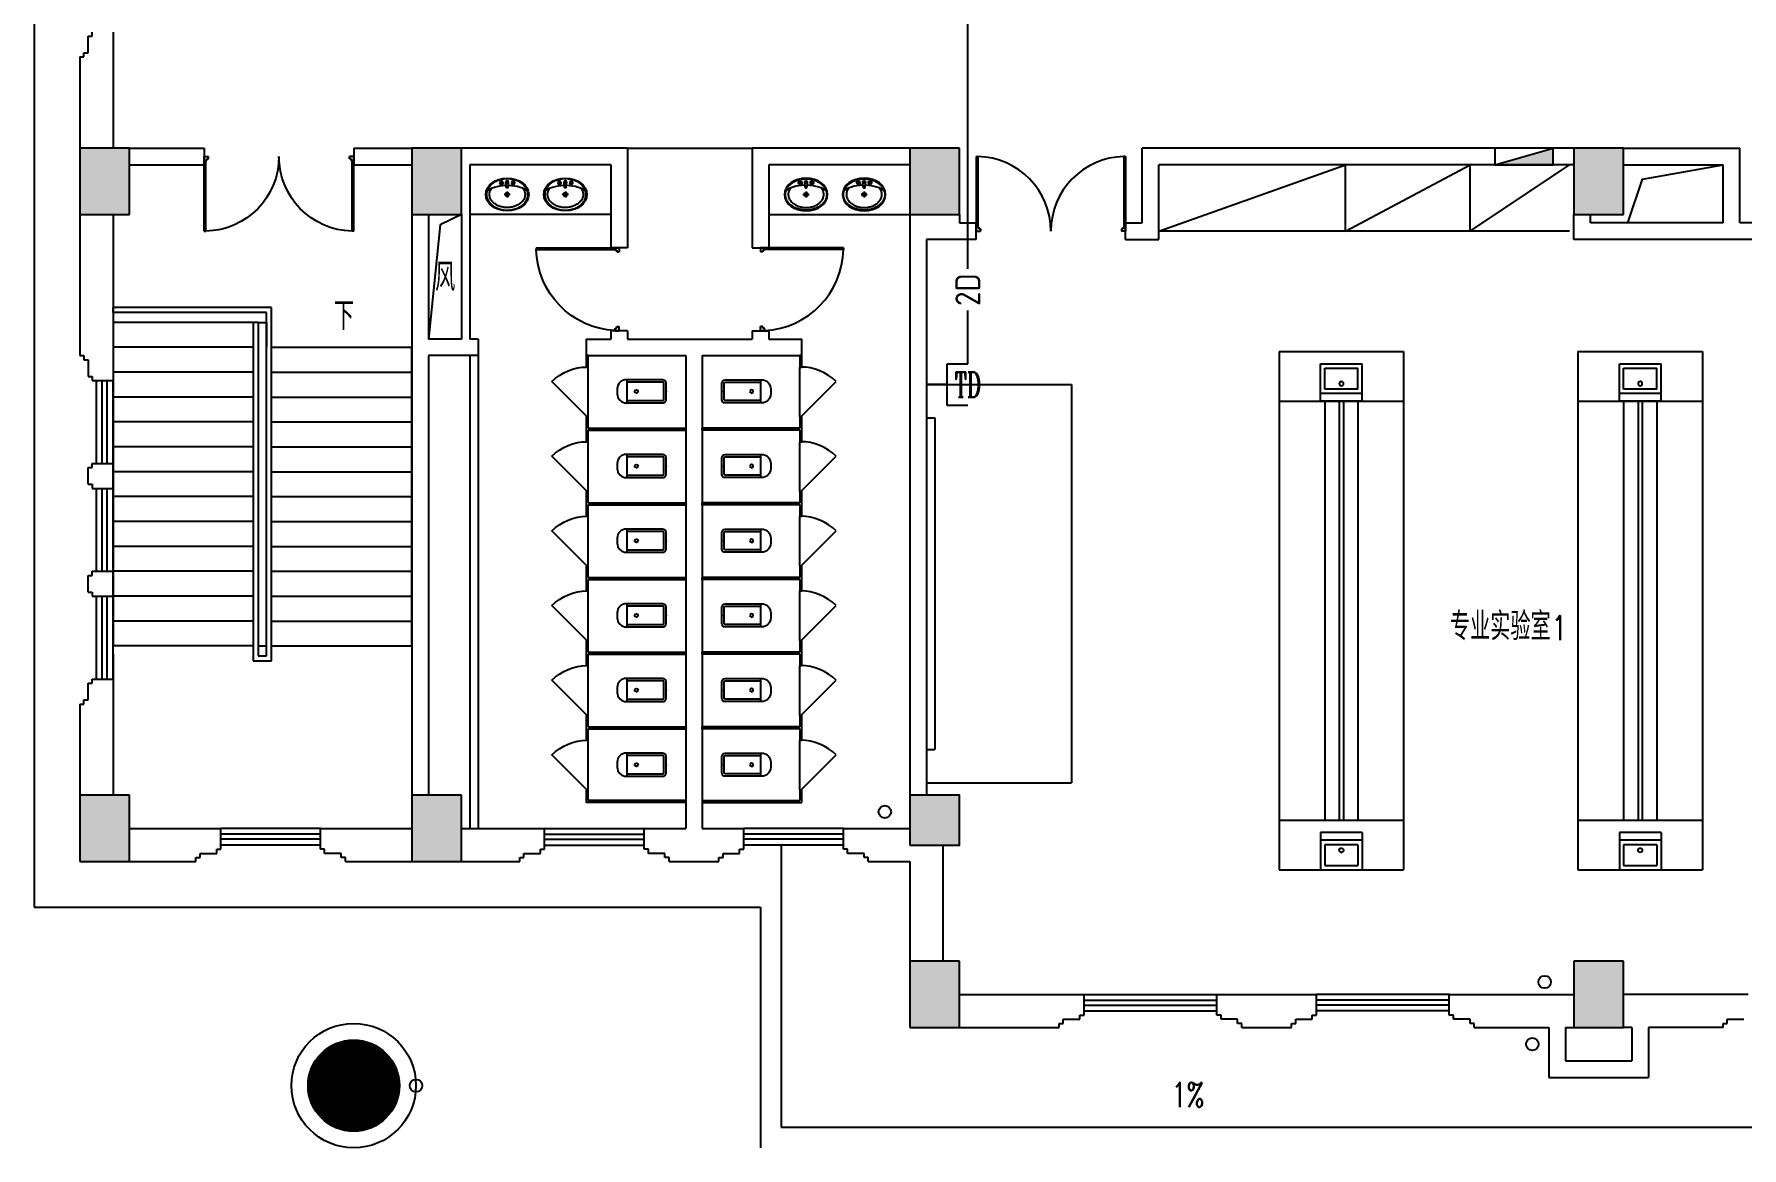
# Model space of a CAD drawing. Extents: x 190999 to 834799, y -200814 to 215286.
# Drawn here: x 328862 to 349437, y -67694 to -54269 of the extents above; entities that cross this region are included whole.
import ezdxf
from ezdxf.enums import TextEntityAlignment as Align

# ---------------------------------------------------------------- set-up
doc = ezdxf.new("R2010")
doc.units = 0
doc.header["$LTSCALE"] = 1000
doc.header["$MEASUREMENT"] = 0
for name, color, linetype in [('00-EQUIP', 3, 'Continuous'), ('00-SIG_TEXT', 7, 'Continuous'), ('00-WIRE-4', 6, 'Continuous'), ('A-卫生间', 250, 'Continuous'), ('A-墙线', 2, 'Continuous'), ('A-外包装修', 250, 'Continuous'), ('A-外窗', 145, 'Continuous'), ('A-家具', 250, 'Continuous'), ('A-门', 167, 'Continuous'), ('COLUMN', 2, 'Continuous'), ('DIM_SYMB', 3, 'Continuous'), ('EQUIP_消火栓', 6, 'Continuous'), ('PUB_HATCH', 250, 'Continuous'), ('PUB_TEXT', 7, 'Continuous'), ('STAIR', 5, 'Continuous'), ('屋面排水', 7, 'Continuous'), ('房间名称', 7, 'Continuous'), ('洞口线', 177, 'Continuous'), ('雨水管', 3, 'Continuous'), ('雨水管口', 1, 'Continuous')]:
    doc.layers.add(name, color=color, linetype=linetype)
doc.styles.add('-GBCBIGGBENOR', font='GBENOR.shx', dxfattribs={"bigfont": 'GBCBIG.shx'})
doc.styles.add('_COMPLEX', font='COMPLEX.shx', dxfattribs={"width": 0.5})
doc.styles.add('_TCH_DIM', font='SIMPLEX', dxfattribs={"bigfont": 'GBCBIG'})
doc.styles.get("Standard").update_dxf_attribs({"font": 'simhei.ttf'})
doc.styles.add('zz-1', font='arial.ttf', dxfattribs={"width": 0.8})

# ---------------------------------------------------------------- blocks, each defined once
blk = doc.blocks.new('m1800')
at = {"layer": 'A-墙线'}
for p, q in [((-900, -100), (-900, 100)), ((900, -100), (900, 100))]:
    blk.add_line(p, q, dxfattribs=at)
at = {"layer": 'A-门'}
for p, q in [((-900, 900), (-900, 0)), ((-900, 900), (-880, 900)), ((-880, 900), (-880, 50)), ((880, 900), (880, 50)), ((900, 900), (880, 900)), ((900, 900), (900, 0)), ((-900, 50), (-870, 50)), ((-900, 0), (-850, 0)), ((-870, 50), (-870, 30)), ((-870, 30), (-850, 30)), ((-850, 30), (-850, 0)), ((850, 30), (850, 0)), ((870, 30), (850, 30)), ((900, 0), (850, 0)), ((870, 50), (870, 30)), ((900, 50), (870, 50))]:
    blk.add_line(p, q, dxfattribs=at)
for centre, start, end in [((-900, 0), 0, 88.7267), ((900, 0), 91.2733, 180)]:
    blk.add_arc(centre, 900, start, end, dxfattribs=at)
blk = doc.blocks.new('手盆')
at = {"layer": 'A-卫生间'}
for p, q in [((113, 12), (46, 16)), ((160, 0), (235, 0)), ((198, -37), (198, 38)), ((113, -11), (46, -16))]:
    blk.add_line(p, q, dxfattribs=at)
for centre, major_axis, ratio, start_param, end_param in [((198, 0), (0, 259), 0.763797, 3.141593, 9.424778), ((194, 0), (0, 259), 0.413212, 0.351725, 1.519021), ((106, 0), (0, 13.9), 0.9, 3.760941, 5.663837), ((194, 0), (0, 259), 0.413212, 1.620217, 2.789865)]:
    blk.add_ellipse(centre, major_axis=major_axis, ratio=ratio, start_param=start_param, end_param=end_param, dxfattribs=at)
for centre, major_axis in [((46, 0), (0, 15.8)), ((56, 71), (0, 20.6)), ((56, 71), (0, 15.6)), ((198, 0), (0, 23.4)), ((56, -71), (0, 20.6)), ((56, -71), (0, 15.6))]:
    blk.add_ellipse(centre, major_axis=major_axis, ratio=0.9, dxfattribs=at)
for points, knots in [([(198, -249), (204, -249), (211, -249), (228, -246), (239, -243), (260, -236), (270, -231), (290, -218), (299, -211), (317, -194), (325, -185), (340, -164), (347, -153), (360, -129), (365, -116), (374, -90), (378, -76), (383, -48), (385, -34), (387, -5), (387, 9), (385, 38), (383, 52), (377, 80), (373, 94), (364, 120), (358, 133), (345, 156), (338, 167), (323, 187), (314, 197), (296, 213), (287, 220), (267, 232), (257, 237), (236, 244), (225, 247), (204, 249), (193, 249), (171, 247), (161, 245), (140, 237), (129, 232), (110, 221), (100, 213), (82, 197), (74, 188), (58, 168), (51, 157), (38, 133), (32, 121), (23, 95), (19, 81), (13, 53), (11, 39), (9, 10), (9, -4), (10, -33), (12, -47), (18, -75), (21, -89), (30, -115), (36, -128), (48, -152), (55, -163), (70, -184), (78, -193), (96, -210), (105, -218), (125, -230), (135, -235), (156, -243), (167, -246), (184, -249), (191, -249), (198, -249)], [0, 0, 0, 0, 0.105369, 0.105369, 0.278747, 0.278747, 0.452125, 0.452125, 0.625504, 0.625504, 0.798882, 0.798882, 0.97226, 0.97226, 1.145639, 1.145639, 1.319017, 1.319017, 1.492395, 1.492395, 1.665774, 1.665774, 1.839152, 1.839152, 2.01253, 2.01253, 2.185909, 2.185909, 2.359287, 2.359287, 2.532665, 2.532665, 2.706044, 2.706044, 2.879422, 2.879422, 3.0528, 3.0528, 3.226179, 3.226179, 3.399557, 3.399557, 3.572935, 3.572935, 3.746313, 3.746313, 3.919692, 3.919692, 4.09307, 4.09307, 4.266448, 4.266448, 4.439827, 4.439827, 4.613205, 4.613205, 4.786583, 4.786583, 4.959962, 4.959962, 5.13334, 5.13334, 5.306718, 5.306718, 5.480097, 5.480097, 5.653475, 5.653475, 5.826853, 5.826853, 6.000232, 6.000232, 6.17361, 6.17361, 6.283185, 6.283185, 6.283185, 6.283185]), ([(119, -185), (121, -187), (123, -188), (130, -193), (135, -196), (146, -202), (152, -205), (163, -209), (169, -210), (180, -213), (186, -214), (194, -214), (196, -214), (198, -214), (204, -214), (209, -214), (222, -212), (229, -210), (241, -206), (245, -204), (254, -200), (259, -197), (269, -191), (275, -187), (286, -178), (291, -173), (300, -162), (304, -158), (314, -145), (319, -137), (327, -123), (329, -118), (334, -107), (336, -101), (341, -89), (343, -83), (346, -71), (348, -64), (351, -49), (352, -40), (354, -22), (355, -13), (355, 5), (355, 14), (354, 32), (352, 41), (349, 58), (348, 66), (343, 81), (341, 89), (335, 104), (332, 111), (326, 125), (322, 132), (314, 144), (310, 150), (301, 162), (296, 167), (287, 177), (281, 181), (272, 189), (267, 192), (256, 199), (250, 202), (238, 207), (233, 209), (223, 211), (217, 212), (205, 214), (198, 214), (186, 213), (181, 213), (171, 211), (166, 210), (151, 205), (141, 200), (128, 191), (123, 188), (119, 185)], [5.740897, 5.740897, 5.740897, 5.740897, 5.780874, 5.780874, 5.896829, 5.896829, 6.012784, 6.012784, 6.128739, 6.128739, 6.240697, 6.240697, 6.283185, 6.283185, 6.283185, 6.399826, 6.399826, 6.5409, 6.5409, 6.634, 6.634, 6.7271, 6.7271, 6.852188, 6.852188, 6.977276, 6.977276, 7.077377, 7.077377, 7.229977, 7.229977, 7.317389, 7.317389, 7.404801, 7.404801, 7.497094, 7.497094, 7.589386, 7.589386, 7.712334, 7.712334, 7.835281, 7.835281, 7.958228, 7.958228, 8.081175, 8.081175, 8.194983, 8.194983, 8.30879, 8.30879, 8.422598, 8.422598, 8.537599, 8.537599, 8.6526, 8.6526, 8.767602, 8.767602, 8.884432, 8.884432, 8.982435, 8.982435, 9.119467, 9.119467, 9.224191, 9.224191, 9.328914, 9.328914, 9.470087, 9.470087, 9.571187, 9.571187, 9.672288, 9.672288, 9.874489, 9.874489, 9.967059, 9.967059, 9.967059, 9.967059])]:
    blk.add_open_spline(points, degree=3, knots=knots, dxfattribs=at)
blk.add_point((46, 0), dxfattribs=at)
blk = doc.blocks.new('m1000')
at = {"layer": 'A-墙线'}
for p, q in [((0, 0), (0, 200)), ((1000, 0), (1000, 200))]:
    blk.add_line(p, q, dxfattribs=at)
at = {"layer": 'A-门'}
for p, q in [((0, 1100), (0, 100)), ((0, 1100), (20, 1100)), ((20, 1100), (20, 150)), ((0, 150), (30, 150)), ((0, 100), (50, 100)), ((30, 150), (30, 130)), ((30, 130), (50, 130)), ((50, 130), (50, 100)), ((950, 130), (950, 100)), ((970, 130), (950, 130)), ((1000, 100), (950, 100)), ((970, 150), (970, 130)), ((1000, 150), (970, 150)), ((1000, 150), (1000, 100))]:
    blk.add_line(p, q, dxfattribs=at)
blk.add_arc((0, 100), 1000, 2.866, 88.854, dxfattribs=at)
blk = doc.blocks.new('$TwtSys$00000434')
for p, q in [((-0.5, 0.5), (-0.5, -0.5)), ((-0.5, -0.5), (0.5, 0.5)), ((0.5, 0.5), (-0.5, 0.5)), ((0.5, -0.5), (0.5, 0.5)), ((-0.5, -0.5), (0.5, -0.5))]:
    blk.add_line(p, q)
blk.add_solid([(0.5, -0.5), (0.5, 0.5), (-0.5, -0.5)])
blk = doc.blocks.new('_YZH')
blk.add_circle((0, 0), 0.5)
at = {"layer": 'PUB_HATCH', "const_width": 0.5}
blk.add_lwpolyline([(-0.25, 0, 1), (0.25, 0, 1)], format="xyb", close=True, dxfattribs=at)
blk = doc.blocks.new('_FZH')
blk.add_lwpolyline([(-0.5, -0.5), (0.5, -0.5), (0.5, 0.5), (-0.5, 0.5)], close=True)
at = {"layer": 'PUB_HATCH'}
blk.add_solid([(-0.5, -0.5), (0.5, -0.5), (-0.5, 0.5), (0.5, 0.5)], dxfattribs=at)
blk = doc.blocks.new('$plan$00001609')
at = {"linetype": 'Continuous'}
for p, q in [((0, -251), (0, 251)), ((0, 251), (450, 251)), ((93, -251), (93, 251)), ((450, 251), (450, -251)), ((146, -199), (146, 199)), ((146, 199), (397, 199)), ((397, 199), (397, -199)), ((146, -199), (397, -199)), ((0, -251), (450, -251))]:
    blk.add_line(p, q, dxfattribs=at)
blk.add_line((238, 2), (238, 0))
blk.add_arc((212, 0), 26, 4.716, 0, dxfattribs=at)
at = {"style": 'zz-1'}
for tag in ['YSIZE', 'XSIZE']:
    blk.add_attdef(tag, (0, 0), '', height=0.5, dxfattribs=at)
blk = doc.blocks.new('$lvtry$00000200')
for p, q in [((-140, -40, 0), (-140, -480, 0)), ((-110, -40, 0), (-110, -470, 0)), ((100, 0, 0), (-100, 0, 0)), ((100, -30, 0), (-100, -30, 0)), ((110, -470, 0), (110, -40, 0)), ((140, -480, 0), (140, -40, 0)), ((140, -470, 0), (-140, -470, 0)), ((-30, -590, 0), (30, -590, 0))]:
    blk.add_line(p, q)
blk.add_circle((0, -359, 0), 20)
for centre, radius, start, end in [((-100, -40, 0), 40, 90, 180), ((-100, -40, 0), 10, 90, 180), ((100, -40, 0), 40, 0, 90), ((100, -40, 0), 10, 0, 90), ((-30, -480, 0), 110, 180, 270), ((30, -480, 0), 110, 270, 0)]:
    blk.add_arc(centre, radius, start, end)
blk.add_point((0, 0))
blk = doc.blocks.new('$DorLib2D$00000114')
at = {"color": 0}
blk.add_line((0.5, 0), (-0.207, 0.707), dxfattribs=at)
blk.add_arc((0.5, 0), 1, 135, 180, dxfattribs=at)
blk = doc.blocks.new('_LINKPT1')
at = {"color": 0}
blk.add_line((0, 0), (0, 0), dxfattribs=at)
blk = doc.blocks.new('IO37IMB6')
for p, q in [((-0.5, 0.499), (-0.5, 0.999)), ((0.5, 0.999), (0.5, 0.499)), ((0.5, 0.499), (-0.5, 0.499)), ((0, 0.5), (0, 0))]:
    blk.add_line(p, q)
at = {"xscale": 0.002, "yscale": 0.002, "zscale": 0.002}
for p in [(0, 1.384), (-0.5, 0.499), (0.5, 0.499), (0, 0)]:
    blk.add_blockref('_LINKPT1', p, dxfattribs=at)
at = {"style": '_COMPLEX', "width": 0.6, "flags": 8}
blk.add_attdef('$TEXT$', text='', height=0.6, dxfattribs=at).set_placement((0, 1), align=Align.MIDDLE_CENTER)
at = {"flags": 9}
blk.add_attdef('A', (0, 0), '', height=0.00002, dxfattribs=at)

msp = doc.modelspace()

# ---------------------------------------------------------------- hatches: boundary and pattern name
at = {"layer": 'PUB_HATCH'}
for points in [[(330011.6, -56444.4), (330011.6, -55644.4), (329411.6, -55644.4), (329411.6, -56444.4)], [(334011.6, -56444.4), (334011.6, -55644.4), (333411.6, -55644.4), (333411.6, -56444.4)], [(340011.6, -56444.4), (340011.6, -55644.4), (339411.6, -55644.4), (339411.6, -56444.4)], [(348011.6, -56444.4), (348011.6, -55644.4), (347411.6, -55644.4), (347411.6, -56444.4)], [(330011.6, -64244.4), (330011.6, -63444.4), (329411.6, -63444.4), (329411.6, -64244.4)], [(334011.6, -64244.4), (334011.6, -63444.4), (333411.6, -63444.4), (333411.6, -64244.4)], [(340011.6, -66244.4), (340011.6, -65444.4), (339411.6, -65444.4), (339411.6, -66244.4)], [(348011.6, -66244.4), (348011.6, -65444.4), (347411.6, -65444.4), (347411.6, -66244.4)]]:
    msp.add_hatch(color=256, dxfattribs=at).paths.add_polyline_path(points)

# ---------------------------------------------------------------- linework, layer by layer
at = {"layer": '00-WIRE-4'}
for p, q in [((340111.1, -57098.8), (340111.1, -52644.4)), ((340111.1, -58244.4), (340111.1, -57599.4))]:
    msp.add_line(p, q, dxfattribs=at)
at = {"layer": 'A-卫生间'}
for p, q in [((336011.6, -55644.4), (337511.6, -55644.4)), ((335811.6, -56444.4), (334111.6, -56444.4)), ((337711.6, -56444.4), (339411.6, -56444.4)), ((334111.6, -58144.4), (334111.6, -63844.4)), ((334211.6, -58144.4), (334211.6, -63844.4)), ((335511.6, -58144.4), (335511.6, -58281.9)), ((335536.6, -58144.4), (335511.6, -58144.4)), ((335536.6, -58281.9), (335536.6, -58144.4)), ((338086.6, -58144.4), (338086.6, -58281.9)), ((338111.6, -58144.4), (338086.6, -58144.4)), ((338111.6, -58281.9), (338111.6, -58144.4)), ((335511.6, -58281.9), (335536.6, -58281.9)), ((338086.6, -58281.9), (338111.6, -58281.9)), ((335536.6, -58881.9), (335511.6, -58881.9)), ((335511.6, -58881.9), (335511.6, -59044.4)), ((335511.6, -59044.4), (335511.6, -59181.9)), ((335536.6, -59019.4), (335536.6, -58881.9)), ((335536.6, -59019.4), (336711.6, -59019.4)), ((335536.6, -59181.9), (335536.6, -59044.4)), ((335536.6, -59044.4), (336711.6, -59044.4)), ((336711.6, -59019.4), (336711.6, -59044.4)), ((338086.6, -59019.4), (336911.6, -59019.4)), ((336911.6, -59044.4), (336911.6, -59019.4)), ((338086.6, -59044.4), (336911.6, -59044.4)), ((338111.6, -58881.9), (338086.6, -58881.9)), ((338086.6, -58881.9), (338086.6, -59019.4)), ((338086.6, -59044.4), (338086.6, -59181.9)), ((338111.6, -59044.4), (338111.6, -58881.9)), ((338111.6, -59181.9), (338111.6, -59044.4)), ((335511.6, -59181.9), (335536.6, -59181.9)), ((338086.6, -59181.9), (338111.6, -59181.9)), ((335536.6, -59781.9), (335511.6, -59781.9)), ((335511.6, -59781.9), (335511.6, -59944.4)), ((335536.6, -59919.4), (335536.6, -59781.9)), ((338111.6, -59781.9), (338086.6, -59781.9)), ((338086.6, -59781.9), (338086.6, -59919.4)), ((338111.6, -59944.4), (338111.6, -59781.9)), ((335511.6, -59944.4), (335511.6, -60081.9)), ((335536.6, -59919.4), (336711.6, -59919.4)), ((335536.6, -60081.9), (335536.6, -59944.4)), ((335536.6, -59944.4), (336711.6, -59944.4)), ((336711.6, -59919.4), (336711.6, -59944.4)), ((338086.6, -59919.4), (336911.6, -59919.4)), ((336911.6, -59944.4), (336911.6, -59919.4)), ((338086.6, -59944.4), (336911.6, -59944.4)), ((338086.6, -59944.4), (338086.6, -60081.9)), ((338111.6, -60081.9), (338111.6, -59944.4)), ((335511.6, -60081.9), (335536.6, -60081.9)), ((338086.6, -60081.9), (338111.6, -60081.9)), ((335536.6, -60681.9), (335511.6, -60681.9)), ((335511.6, -60681.9), (335511.6, -60844.4)), ((335536.6, -60819.4), (335536.6, -60681.9)), ((338111.6, -60681.9), (338086.6, -60681.9)), ((338086.6, -60681.9), (338086.6, -60819.4)), ((338111.6, -60844.4), (338111.6, -60681.9)), ((335511.6, -60844.4), (335511.6, -60981.9)), ((335536.6, -60819.4), (336711.6, -60819.4)), ((335536.6, -60844.4), (336711.6, -60844.4)), ((335536.6, -60981.9), (335536.6, -60844.4)), ((336711.6, -60819.4), (336711.6, -60844.4)), ((338086.6, -60819.4), (336911.6, -60819.4)), ((336911.6, -60844.4), (336911.6, -60819.4)), ((338086.6, -60844.4), (336911.6, -60844.4)), ((338086.6, -60844.4), (338086.6, -60981.9)), ((338111.6, -60981.9), (338111.6, -60844.4)), ((335511.6, -60981.9), (335536.6, -60981.9)), ((338086.6, -60981.9), (338111.6, -60981.9)), ((335536.6, -61581.9), (335511.6, -61581.9)), ((335511.6, -61581.9), (335511.6, -61744.4)), ((335536.6, -61719.4), (335536.6, -61581.9)), ((335536.6, -61719.4), (336711.6, -61719.4)), ((336711.6, -61719.4), (336711.6, -61744.4)), ((338086.6, -61719.4), (336911.6, -61719.4)), ((336911.6, -61744.4), (336911.6, -61719.4)), ((338111.6, -61581.9), (338086.6, -61581.9)), ((338086.6, -61581.9), (338086.6, -61719.4)), ((338111.6, -61744.4), (338111.6, -61581.9)), ((335511.6, -61744.4), (335511.6, -61881.9)), ((335511.6, -61881.9), (335536.6, -61881.9)), ((335536.6, -61744.4), (336711.6, -61744.4)), ((335536.6, -61881.9), (335536.6, -61744.4)), ((338086.6, -61744.4), (336911.6, -61744.4)), ((338086.6, -61744.4), (338086.6, -61881.9)), ((338086.6, -61881.9), (338111.6, -61881.9)), ((338111.6, -61881.9), (338111.6, -61744.4)), ((335536.6, -62481.9), (335511.6, -62481.9)), ((335511.6, -62481.9), (335511.6, -62644.4)), ((335536.6, -62619.4), (335536.6, -62481.9)), ((338111.6, -62481.9), (338086.6, -62481.9)), ((338086.6, -62481.9), (338086.6, -62619.4)), ((338111.6, -62644.4), (338111.6, -62481.9)), ((335511.6, -62644.4), (335511.6, -62781.9)), ((335536.6, -62619.4), (336711.6, -62619.4)), ((335536.6, -62781.9), (335536.6, -62644.4)), ((335536.6, -62644.4), (336711.6, -62644.4)), ((336711.6, -62619.4), (336711.6, -62644.4)), ((338086.6, -62619.4), (336911.6, -62619.4)), ((336911.6, -62644.4), (336911.6, -62619.4)), ((338086.6, -62644.4), (336911.6, -62644.4)), ((338086.6, -62644.4), (338086.6, -62781.9)), ((338111.6, -62781.9), (338111.6, -62644.4)), ((335511.6, -62781.9), (335536.6, -62781.9)), ((338086.6, -62781.9), (338111.6, -62781.9)), ((335536.6, -63381.9), (335511.6, -63381.9)), ((335511.6, -63381.9), (335511.6, -63531.9)), ((336711.6, -63531.9), (335511.6, -63531.9)), ((335536.6, -63506.9), (335536.6, -63381.9)), ((336711.6, -63506.9), (335536.6, -63506.9)), ((336711.6, -63531.9), (336711.6, -63506.9)), ((336911.6, -63506.9), (338086.6, -63506.9)), ((336911.6, -63506.9), (336911.6, -63531.9)), ((336911.6, -63531.9), (338111.6, -63531.9)), ((338111.6, -63381.9), (338086.6, -63381.9)), ((338086.6, -63381.9), (338086.6, -63506.9)), ((338111.6, -63531.9), (338111.6, -63381.9))]:
    msp.add_line(p, q, dxfattribs=at)
at = {"layer": 'A-墙线'}
for p, q in [((329511.6, -54294.4), (329561.6, -54294.4)), ((329511.6, -54494.4), (329511.6, -54294.4)), ((329561.6, -54294.4), (329561.6, -54244.4)), ((329811.6, -54244.4), (329811.6, -55644.4)), ((329461.6, -54494.4), (329511.6, -54494.4)), ((329461.6, -54544.4), (329461.6, -54494.4)), ((329411.6, -54544.4), (329411.6, -55644.4)), ((329411.6, -54544.4), (329461.6, -54544.4)), ((330011.6, -55644.4), (330911.6, -55644.4)), ((332711.6, -55644.4), (333411.6, -55644.4)), ((336011.6, -55644.4), (334011.6, -55644.4)), ((336011.6, -55644.4), (336011.6, -56844.4)), ((337511.6, -55644.4), (337511.6, -56844.4)), ((339411.6, -55644.4), (337511.6, -55644.4)), ((347411.6, -55644.4), (342211.6, -55644.4)), ((342211.6, -56544.4), (342211.6, -55644.4)), ((348011.6, -55644.4), (349411.6, -55644.4)), ((349411.6, -56544.4), (349411.6, -55644.4)), ((330011.6, -55844.4), (330911.6, -55844.4)), ((332711.6, -55844.4), (333411.6, -55844.4)), ((335811.6, -55844.4), (334111.6, -55844.4)), ((334111.6, -55844.4), (334111.6, -57944.4)), ((335811.6, -55844.4), (335811.6, -56844.4)), ((337711.6, -55844.4), (337711.6, -56844.4)), ((339411.6, -55844.4), (337711.6, -55844.4)), ((347411.6, -55844.4), (342411.6, -55844.4)), ((342411.6, -56744.4), (342411.6, -55844.4)), ((348011.6, -55844.4), (349211.6, -55844.4)), ((349211.6, -56544.4), (349211.6, -55844.4)), ((329411.6, -56444.4), (329411.6, -58144.4)), ((329811.6, -56444.4), (329811.6, -58444.4)), ((333411.6, -56444.4), (333411.6, -63444.4)), ((333611.6, -56444.4), (333611.6, -57944.4)), ((334011.6, -56444.4), (334011.6, -57944.4)), ((339411.6, -56444.4), (339411.6, -63744.4)), ((340011.6, -56444.4), (340011.6, -56544.4)), ((340011.6, -56544.4), (340211.6, -56544.4)), ((342011.6, -56544.4), (342211.6, -56544.4)), ((347411.6, -56744.4), (347411.6, -56444.4)), ((347611.6, -56544.4), (347611.6, -56444.4)), ((349211.6, -56544.4), (347611.6, -56544.4)), ((349611.6, -56544.4), (349411.6, -56544.4)), ((339611.6, -56744.4), (339611.6, -63444.4)), ((340211.6, -56744.4), (339611.6, -56744.4)), ((342011.6, -56744.4), (342411.6, -56744.4)), ((349611.6, -56744.4), (347411.6, -56744.4)), ((334011.6, -57944.4), (333611.6, -57944.4)), ((334211.6, -57944.4), (334111.6, -57944.4)), ((334211.6, -57944.4), (334211.6, -58144.4)), ((335511.6, -57944.4), (335511.6, -58144.4)), ((335511.6, -57944.4), (335811.6, -57944.4)), ((335811.6, -57844.4), (335811.6, -57944.4)), ((336011.6, -57844.4), (336011.6, -57944.4)), ((336011.6, -57944.4), (337511.6, -57944.4)), ((337511.6, -57844.4), (337511.6, -57944.4)), ((337711.6, -57844.4), (337711.6, -57944.4)), ((337711.6, -57944.4), (338111.6, -57944.4)), ((338111.6, -58144.4), (338111.6, -57944.4)), ((329411.6, -58144.4), (329461.6, -58144.4)), ((329461.6, -58144.4), (329461.6, -58194.4)), ((329461.6, -58194.4), (329511.6, -58194.4)), ((329511.6, -58194.4), (329511.6, -58394.4)), ((333611.6, -58144.4), (333611.6, -63444.4)), ((334211.6, -58144.4), (333611.6, -58144.4)), ((335511.6, -58144.4), (336711.6, -58144.4)), ((336711.6, -58144.4), (336711.6, -63844.4)), ((336911.6, -58144.4), (336911.6, -63844.4)), ((336911.6, -58144.4), (338111.6, -58144.4)), ((329511.6, -58394.4), (329561.6, -58394.4)), ((329561.6, -58394.4), (329561.6, -58444.4)), ((329561.6, -58444.4), (329811.6, -58444.4)), ((329561.6, -59494.4), (329561.6, -59444.4)), ((329561.6, -59444.4), (329811.6, -59444.4)), ((329811.6, -59744.4), (329811.6, -59444.4)), ((329511.6, -59694.4), (329511.6, -59494.4)), ((329511.6, -59494.4), (329561.6, -59494.4)), ((329511.6, -59694.4), (329561.6, -59694.4)), ((329561.6, -59694.4), (329561.6, -59744.4)), ((329561.6, -59744.4), (329811.6, -59744.4)), ((329511.6, -60994.4), (329511.6, -60794.4)), ((329511.6, -60794.4), (329561.6, -60794.4)), ((329561.6, -60794.4), (329561.6, -60744.4)), ((329561.6, -60744.4), (329811.6, -60744.4)), ((329811.6, -61044.4), (329811.6, -60744.4)), ((329511.6, -60994.4), (329561.6, -60994.4)), ((329561.6, -60994.4), (329561.6, -61044.4)), ((329561.6, -61044.4), (329811.6, -61044.4)), ((329811.6, -61744.4), (329811.6, -63444.4)), ((329511.6, -62094.4), (329561.6, -62094.4)), ((329511.6, -62294.4), (329511.6, -62094.4)), ((329561.6, -62094.4), (329561.6, -62044.4)), ((329561.6, -62044.4), (329811.6, -62044.4)), ((329461.6, -62294.4), (329511.6, -62294.4)), ((329461.6, -62344.4), (329461.6, -62294.4)), ((329411.6, -62344.4), (329411.6, -63444.4)), ((329411.6, -62344.4), (329461.6, -62344.4)), ((330011.6, -63844.4), (331111.6, -63844.4)), ((331111.6, -64094.4), (331111.6, -63844.4)), ((332311.6, -63844.4), (333411.6, -63844.4)), ((332311.6, -64094.4), (332311.6, -63844.4)), ((334011.6, -63844.4), (335011.6, -63844.4)), ((335011.6, -64094.4), (335011.6, -63844.4)), ((336211.6, -63844.4), (336711.6, -63844.4)), ((336211.6, -64094.4), (336211.6, -63844.4)), ((336911.6, -63844.4), (337411.6, -63844.4)), ((337411.6, -64094.4), (337411.6, -63844.4)), ((338611.6, -64094.4), (338611.6, -63844.4)), ((338611.6, -63844.4), (339411.6, -63844.4)), ((330861.6, -64194.4), (330861.6, -64144.4)), ((330861.6, -64144.4), (331061.6, -64144.4)), ((331061.6, -64094.4), (331111.6, -64094.4)), ((331061.6, -64144.4), (331061.6, -64094.4)), ((332361.6, -64094.4), (332311.6, -64094.4)), ((332361.6, -64144.4), (332361.6, -64094.4)), ((332561.6, -64144.4), (332361.6, -64144.4)), ((332561.6, -64194.4), (332561.6, -64144.4)), ((334761.6, -64194.4), (334761.6, -64144.4)), ((334761.6, -64144.4), (334961.6, -64144.4)), ((334961.6, -64094.4), (335011.6, -64094.4)), ((334961.6, -64144.4), (334961.6, -64094.4)), ((336261.6, -64094.4), (336211.6, -64094.4)), ((336261.6, -64144.4), (336261.6, -64094.4)), ((336461.6, -64144.4), (336261.6, -64144.4)), ((336461.6, -64194.4), (336461.6, -64144.4)), ((337161.6, -64194.4), (337161.6, -64144.4)), ((337161.6, -64144.4), (337361.6, -64144.4)), ((337361.6, -64094.4), (337411.6, -64094.4)), ((337361.6, -64144.4), (337361.6, -64094.4)), ((338661.6, -64094.4), (338611.6, -64094.4)), ((338661.6, -64144.4), (338661.6, -64094.4)), ((338861.6, -64144.4), (338661.6, -64144.4)), ((338861.6, -64194.4), (338861.6, -64144.4)), ((339811.6, -64044.4), (339811.6, -65444.4)), ((330011.6, -64244.4), (330811.6, -64244.4)), ((330811.6, -64244.4), (330811.6, -64194.4)), ((330811.6, -64194.4), (330861.6, -64194.4)), ((332611.6, -64194.4), (332561.6, -64194.4)), ((332611.6, -64244.4), (332611.6, -64194.4)), ((332611.6, -64244.4), (333411.6, -64244.4)), ((334011.6, -64244.4), (334711.6, -64244.4)), ((334711.6, -64244.4), (334711.6, -64194.4)), ((334711.6, -64194.4), (334761.6, -64194.4)), ((336511.6, -64194.4), (336461.6, -64194.4)), ((336511.6, -64244.4), (336511.6, -64194.4)), ((336511.6, -64244.4), (337111.6, -64244.4)), ((337111.6, -64244.4), (337111.6, -64194.4)), ((337111.6, -64194.4), (337161.6, -64194.4)), ((338911.6, -64194.4), (338861.6, -64194.4)), ((338911.6, -64244.4), (338911.6, -64194.4)), ((338911.6, -64244.4), (339411.6, -64244.4)), ((339411.6, -64244.4), (339411.6, -65444.4)), ((340011.6, -65844.4), (341511.6, -65844.4)), ((341511.6, -66094.4), (341511.6, -65844.4)), ((343111.6, -65844.4), (344311.6, -65844.4)), ((343111.6, -66094.4), (343111.6, -65844.4)), ((344311.6, -66094.4), (344311.6, -65844.4)), ((345911.6, -65844.4), (347411.6, -65844.4)), ((345911.6, -66094.4), (345911.6, -65844.4)), ((349511.6, -65844.4), (348011.6, -65844.4)), ((340011.6, -66244.4), (341211.6, -66244.4)), ((341211.6, -66244.4), (341211.6, -66194.4)), ((341211.6, -66194.4), (341261.6, -66194.4)), ((341261.6, -66194.4), (341261.6, -66144.4)), ((341261.6, -66144.4), (341461.6, -66144.4)), ((341461.6, -66094.4), (341511.6, -66094.4)), ((341461.6, -66144.4), (341461.6, -66094.4)), ((343161.6, -66094.4), (343111.6, -66094.4)), ((343161.6, -66144.4), (343161.6, -66094.4)), ((343361.6, -66144.4), (343161.6, -66144.4)), ((343361.6, -66194.4), (343361.6, -66144.4)), ((343411.6, -66194.4), (343361.6, -66194.4)), ((343411.6, -66244.4), (343411.6, -66194.4)), ((343411.6, -66244.4), (344011.6, -66244.4)), ((344011.6, -66244.4), (344011.6, -66194.4)), ((344011.6, -66194.4), (344061.6, -66194.4)), ((344061.6, -66194.4), (344061.6, -66144.4)), ((344061.6, -66144.4), (344261.6, -66144.4)), ((344261.6, -66094.4), (344311.6, -66094.4)), ((344261.6, -66144.4), (344261.6, -66094.4)), ((345961.6, -66094.4), (345911.6, -66094.4)), ((345961.6, -66144.4), (345961.6, -66094.4)), ((346161.6, -66144.4), (345961.6, -66144.4)), ((346161.6, -66194.4), (346161.6, -66144.4)), ((346211.6, -66194.4), (346161.6, -66194.4)), ((346211.6, -66244.4), (346211.6, -66194.4)), ((346211.6, -66244.4), (347111.6, -66244.4)), ((347111.6, -66244.4), (347111.6, -66844.4)), ((347311.6, -66244.4), (347311.6, -66644.4)), ((347311.6, -66244.4), (347411.6, -66244.4)), ((348111.6, -66244.4), (348011.6, -66244.4)), ((348111.6, -66244.4), (348111.6, -66644.4)), ((349211.6, -66244.4), (348311.6, -66244.4)), ((348311.6, -66244.4), (348311.6, -66844.4)), ((349211.6, -66244.4), (349211.6, -66194.4)), ((349211.6, -66194.4), (349261.6, -66194.4)), ((349261.6, -66194.4), (349261.6, -66144.4)), ((349261.6, -66144.4), (349461.6, -66144.4)), ((347311.6, -66644.4), (348111.6, -66644.4)), ((347111.6, -66844.4), (348311.6, -66844.4))]:
    msp.add_line(p, q, dxfattribs=at)
at = {"layer": 'A-外包装修'}
for p, q in [((328861.6, -49644.4), (328861.6, -64794.4)), ((337861.6, -64044.4), (337861.6, -67444.6)), ((328861.6, -64794.4), (337611.6, -64794.4)), ((336412.8, -64794.4), (337611.6, -64794.4)), ((337611.6, -64794.4), (337611.6, -67694.6)), ((337861.6, -67444.6), (402011.6, -67444.6))]:
    msp.add_line(p, q, dxfattribs=at)
msp.add_circle((332711.6, -66944.4), 750, dxfattribs=at)
at = {"layer": 'A-外窗'}
for p, q in [((329611.6, -59444.4), (329611.6, -58444.4)), ((329681.6, -59444.4), (329681.6, -58444.4)), ((329741.6, -59444.4), (329741.6, -58444.4)), ((329811.6, -59444.4), (329811.6, -58444.4)), ((329611.6, -60744.4), (329611.6, -59744.4)), ((329681.6, -60744.4), (329681.6, -59744.4)), ((329741.6, -60744.4), (329741.6, -59744.4)), ((329811.6, -60744.4), (329811.6, -59744.4)), ((329611.6, -62044.4), (329611.6, -61044.4)), ((329681.6, -62044.4), (329681.6, -61044.4)), ((329741.6, -62044.4), (329741.6, -61044.4)), ((329811.6, -62044.4), (329811.6, -61044.4)), ((332311.6, -63844.4), (331111.6, -63844.4)), ((332311.6, -63914.4), (331111.6, -63914.4)), ((332311.6, -63974.4), (331111.6, -63974.4)), ((335011.6, -63844.4), (336211.6, -63844.4)), ((335011.6, -63914.4), (336211.6, -63914.4)), ((335011.6, -63974.4), (336211.6, -63974.4)), ((338611.6, -63844.4), (337411.6, -63844.4)), ((338611.6, -63914.4), (337411.6, -63914.4)), ((338611.6, -63974.4), (337411.6, -63974.4)), ((332311.6, -64044.4), (331111.6, -64044.4)), ((335011.6, -64044.4), (336211.6, -64044.4)), ((338611.6, -64044.4), (337411.6, -64044.4)), ((341511.6, -65844.4), (343111.6, -65844.4)), ((341511.6, -65914.4), (343111.6, -65914.4)), ((341511.6, -65974.4), (343111.6, -65974.4)), ((341511.6, -66044.4), (343111.6, -66044.4)), ((345911.6, -65844.4), (344311.6, -65844.4)), ((345911.6, -65914.4), (344311.6, -65914.4)), ((345911.6, -65974.4), (344311.6, -65974.4)), ((345911.6, -66044.4), (344311.6, -66044.4))]:
    msp.add_line(p, q, dxfattribs=at)
at = {"layer": 'A-家具'}
for p, q in [((342411.6, -56644.4), (344661.6, -55844.4)), ((344661.6, -56644.4), (344661.6, -55844.4)), ((344661.6, -56644.4), (346161.6, -55844.4)), ((346161.6, -56644.4), (346161.6, -55844.4)), ((346161.6, -56644.4), (347361.6, -55844.4)), ((347361.6, -56644.4), (342411.6, -56644.4)), ((343861.6, -58094.4), (343861.6, -64344.4)), ((343861.6, -58094.4), (345361.6, -58094.4)), ((345361.6, -58094.4), (345361.6, -64344.4)), ((347461.6, -58094.4), (347461.6, -64344.4)), ((347461.6, -58094.4), (348961.6, -58094.4)), ((348961.6, -58094.4), (348961.6, -64344.4)), ((339611.6, -58494.4), (341361.6, -58494.4)), ((341361.6, -58494.4), (341361.6, -63294.4)), ((343861.6, -58694.4), (345361.6, -58694.4)), ((344411.6, -58694.4), (344411.6, -63744.4)), ((344586.6, -58694.4), (344586.6, -63744.4)), ((344636.6, -58694.4), (344636.6, -63744.4)), ((344811.6, -58694.4), (344811.6, -63744.4)), ((347461.6, -58694.4), (348961.6, -58694.4)), ((348011.6, -58694.4), (348011.6, -63744.4)), ((348186.6, -58694.4), (348186.6, -63744.4)), ((348236.6, -58694.4), (348236.6, -63744.4)), ((348411.6, -58694.4), (348411.6, -63744.4)), ((339611.6, -58894.4), (339711.6, -58894.4)), ((339711.6, -58894.4), (339711.6, -62894.4)), ((339611.6, -62894.4), (339711.6, -62894.4)), ((339611.6, -63294.4), (341361.6, -63294.4)), ((343861.6, -63744.4), (345361.6, -63744.4)), ((347461.6, -63744.4), (348961.6, -63744.4)), ((343861.6, -64344.4), (345361.6, -64344.4)), ((347461.6, -64344.4), (348961.6, -64344.4))]:
    msp.add_line(p, q, dxfattribs=at)
at = {"layer": 'A-门'}
for p, q in [((335536.6, -58881.9), (335536.6, -58281.9)), ((338086.6, -58881.9), (338086.6, -58281.9)), ((335536.6, -59781.9), (335536.6, -59181.9)), ((338086.6, -59781.9), (338086.6, -59181.9)), ((335536.6, -60681.9), (335536.6, -60081.9)), ((338086.6, -60681.9), (338086.6, -60081.9)), ((335536.6, -61581.9), (335536.6, -60981.9)), ((338086.6, -61581.9), (338086.6, -60981.9)), ((335536.6, -62481.9), (335536.6, -61881.9)), ((338086.6, -62481.9), (338086.6, -61881.9)), ((335536.6, -63381.9), (335536.6, -62781.9)), ((338086.6, -63381.9), (338086.6, -62781.9))]:
    msp.add_line(p, q, dxfattribs=at)
at = {"layer": 'COLUMN'}
for p, q in [((330011.6, -55644.4), (329411.6, -55644.4)), ((329411.6, -55644.4), (329411.6, -56444.4)), ((330011.6, -56444.4), (330011.6, -55644.4)), ((334011.6, -55644.4), (333411.6, -55644.4)), ((333411.6, -55644.4), (333411.6, -56444.4)), ((334011.6, -56444.4), (334011.6, -55644.4)), ((340011.6, -55644.4), (339411.6, -55644.4)), ((339411.6, -55644.4), (339411.6, -56444.4)), ((340011.6, -56444.4), (340011.6, -55644.4)), ((348011.6, -55644.4), (347411.6, -55644.4)), ((347411.6, -55644.4), (347411.6, -56444.4)), ((348011.6, -56444.4), (348011.6, -55644.4)), ((329411.6, -56444.4), (330011.6, -56444.4)), ((333411.6, -56444.4), (334011.6, -56444.4)), ((339411.6, -56444.4), (340011.6, -56444.4)), ((347411.6, -56444.4), (348011.6, -56444.4)), ((330011.6, -63444.4), (329411.6, -63444.4)), ((329411.6, -63444.4), (329411.6, -64244.4)), ((330011.6, -64244.4), (330011.6, -63444.4)), ((334011.6, -63444.4), (333411.6, -63444.4)), ((333411.6, -63444.4), (333411.6, -64244.4)), ((334011.6, -64244.4), (334011.6, -63444.4)), ((329411.6, -64244.4), (330011.6, -64244.4)), ((333411.6, -64244.4), (334011.6, -64244.4)), ((340011.6, -65444.4), (339411.6, -65444.4)), ((339411.6, -65444.4), (339411.6, -66244.4)), ((340011.6, -66244.4), (340011.6, -65444.4)), ((348011.6, -65444.4), (347411.6, -65444.4)), ((347411.6, -65444.4), (347411.6, -66244.4)), ((348011.6, -66244.4), (348011.6, -65444.4)), ((339411.6, -66244.4), (340011.6, -66244.4)), ((347411.6, -66244.4), (348011.6, -66244.4))]:
    msp.add_line(p, q, dxfattribs=at)
at = {"layer": 'DIM_SYMB'}
msp.add_lwpolyline([(332566.6, -58044.4, 0, 0, 0), (332566.6, -62849.3, 0, 0, 0), (330656.6, -62849.3, 0, 0, 0), (330656.6, -58044.4, 80, 0, 0), (330656.6, -57744.4, 0, 0, 0)], format="xyseb", dxfattribs=at)
at = {"layer": 'STAIR'}
for p, q in [((331721.6, -57564.4), (329811.6, -57564.4)), ((329811.6, -57624.4), (329811.6, -57564.4)), ((331721.6, -61824.4), (331721.6, -57564.4)), ((331661.6, -57624.4), (329811.6, -57624.4)), ((329811.6, -57744.4), (329811.6, -61644.4)), ((331501.6, -57744.4), (329811.6, -57744.4)), ((331561.6, -57744.4), (331501.6, -57744.4)), ((331501.6, -57744.4), (331501.6, -61824.4)), ((331561.6, -57744.4), (331501.6, -57744.4)), ((331561.6, -57744.4), (331561.6, -61644.4)), ((331561.6, -57744.4), (331561.6, -61764.4)), ((331561.6, -57744.4), (331661.6, -57744.4)), ((331661.6, -61764.4), (331661.6, -57624.4)), ((331661.6, -57744.4), (331661.6, -58044.4)), ((331501.6, -58044.4), (329811.6, -58044.4)), ((331661.6, -61644.4), (331661.6, -58044.4)), ((331721.6, -58044.4), (333411.6, -58044.4)), ((333411.6, -61644.4), (333411.6, -58044.4)), ((331501.6, -58344.4), (329811.6, -58344.4)), ((331721.6, -58344.4), (333411.6, -58344.4)), ((331501.6, -58644.4), (329811.6, -58644.4)), ((331721.6, -58644.4), (333411.6, -58644.4)), ((331501.6, -58944.4), (329811.6, -58944.4)), ((331721.6, -58944.4), (333411.6, -58944.4)), ((331501.6, -59244.4), (329811.6, -59244.4)), ((331721.6, -59244.4), (333411.6, -59244.4)), ((331501.6, -59544.4), (329811.6, -59544.4)), ((331721.6, -59544.4), (333411.6, -59544.4)), ((331501.6, -59844.4), (329811.6, -59844.4)), ((331721.6, -59844.4), (333411.6, -59844.4)), ((331501.6, -60144.4), (329811.6, -60144.4)), ((331721.6, -60144.4), (333411.6, -60144.4)), ((331501.6, -60444.4), (329811.6, -60444.4)), ((331721.6, -60444.4), (333411.6, -60444.4)), ((331501.6, -60744.4), (329811.6, -60744.4)), ((331721.6, -60744.4), (333411.6, -60744.4)), ((331501.6, -61044.4), (329811.6, -61044.4)), ((331721.6, -61044.4), (333411.6, -61044.4)), ((331501.6, -61344.4), (329811.6, -61344.4)), ((331721.6, -61344.4), (333411.6, -61344.4)), ((331501.6, -61644.4), (329811.6, -61644.4)), ((331561.6, -61644.4), (331661.6, -61644.4)), ((331721.6, -61644.4), (333411.6, -61644.4)), ((331501.6, -61824.4), (331721.6, -61824.4)), ((331561.6, -61764.4), (331661.6, -61764.4))]:
    msp.add_line(p, q, dxfattribs=at)
at = {"layer": '屋面排水'}
msp.add_lwpolyline([(343115, -67054.6, 0, 0, 0), (344507.3, -67054.6, 80, 0, 0), (344807.3, -67054.6, 0, 0, 0)], format="xyseb", dxfattribs=at)
at = {"layer": '洞口线', "ltscale": 2}
for points in [[(348061.6, -56544.4), (348239.5, -56017.9), (349211.6, -55844.4)], [(334011.6, -56444.4), (333752.2, -56569.6), (333611.6, -57944.4)]]:
    msp.add_lwpolyline(points, dxfattribs=at)
at = {"layer": '雨水管'}
for centre in [(339111.6, -63644.4), (347061.6, -65694.4), (333461.6, -66944.4)]:
    msp.add_circle(centre, 75, dxfattribs=at)
at = {"layer": '雨水管口'}
msp.add_circle((346911.6, -66444.4), 75, dxfattribs=at)

# ---------------------------------------------------------------- block references
at = {"xscale": -1, "rotation": 90}
for p in [(334561.6, -56004.4), (335261.6, -56004.4)]:
    msp.add_blockref('手盆', p, dxfattribs=at)
at = {"rotation": 270}
for p in [(338161.6, -56004.4), (338861.6, -56004.4)]:
    msp.add_blockref('手盆', p, dxfattribs=at)
at = {"layer": '00-EQUIP'}
ref = msp.add_blockref('IO37IMB6', (339611.6, -58494.4), dxfattribs=dict(at, xscale=500, yscale=500, zscale=500, rotation=270))
ref.add_attrib('$TEXT$', 'TD', dxfattribs={"layer": '0', "height": 300, "style": '_COMPLEX', "width": 0.6, "flags": 8}).set_placement((340111.6, -58494.4), align=Align.MIDDLE_CENTER)
at = {"layer": 'A-卫生间', "rotation": 269.9999999989353}
for p in [(336477.3, -58575.7, 0), (336477.3, -59475.7, 0), (336477.3, -60375.7, 0), (336477.3, -61275.7, 0), (336477.3, -62175.7, 0), (336477.3, -63075.7, 0)]:
    msp.add_blockref('$lvtry$00000200', p, dxfattribs=at)
at = {"layer": 'A-卫生间', "yscale": -0.9999999999999998, "rotation": 270.0000000010646}
for p in [(337146, -58575.7, 0), (337146, -59475.7, 0), (337146, -60375.7, 0), (337146, -61275.7, 0), (337146, -62175.7, 0), (337146, -63075.7, 0)]:
    msp.add_blockref('$lvtry$00000200', p, dxfattribs=at)
at = {"layer": 'A-家具', "rotation": 89.9999999999993}
for p in [(344611.6, -58694.4), (348211.6, -58694.4)]:
    msp.add_blockref('$plan$00001609', p, dxfattribs=at)
at = {"layer": 'A-家具', "yscale": -1, "rotation": 269.9999999999993}
for p in [(344611.6, -63894.4), (348211.6, -63894.4)]:
    msp.add_blockref('$plan$00001609', p, dxfattribs=at)
at = {"layer": 'A-门', "xscale": -1}
for name, p, rotation in [('m1800', (331811.6, -55744.4), 180), ('m1000', (336011.6, -56844.4), 90)]:
    msp.add_blockref(name, p, dxfattribs=dict(at, rotation=rotation))
at = {"layer": 'A-门'}
msp.add_blockref('m1800', (341111.6, -56644.4), dxfattribs=at)
at = {"layer": 'A-门', "rotation": 270}
msp.add_blockref('m1000', (337511.6, -56844.4), dxfattribs=at)
at = {"layer": 'A-门', "xscale": -600, "zscale": 25, "rotation": 90}
for p, yscale in [((335524.1, -58581.9), 600), ((338099.1, -58581.9), -600), ((335524.1, -59481.9), 600), ((338099.1, -59481.9), -600), ((335524.1, -60381.9), 600), ((338099.1, -60381.9), -600), ((335524.1, -61281.9), 600), ((338099.1, -61281.9), -600), ((335524.1, -62181.9), 600), ((338099.1, -62181.9), -600), ((335524.1, -63081.9), 600), ((338099.1, -63081.9), -600)]:
    msp.add_blockref('$DorLib2D$00000114', p, dxfattribs=dict(at, yscale=yscale))
at = {"layer": 'COLUMN'}
for name, p, xscale, yscale, zscale in [('_FZH', (339711.6, -63744.4), 600, 600, 600), ('_YZH', (332711.6, -66944.4), 1099.999999996329, 1099.999999996329, 1099.999999996329)]:
    msp.add_blockref(name, p, dxfattribs=dict(at, xscale=xscale, yscale=yscale, zscale=zscale))
at = {"layer": 'EQUIP_消火栓', "xscale": 700, "yscale": 200, "zscale": 700}
msp.add_blockref('$TwtSys$00000434', (346811.6, -55744.4), dxfattribs=at)

# ---------------------------------------------------------------- texts
at = {"layer": '00-SIG_TEXT', "style": '-GBCBIGGBENOR'}
msp.add_text('2D', height=300, rotation=90, dxfattribs=at).set_placement((340111.1, -57349.1), align=Align.MIDDLE_CENTER)
at = {"layer": 'PUB_TEXT', "style": '_TCH_DIM'}
msp.add_text('下', height=337.6, dxfattribs=at).set_placement((332471.7, -57834.4))
at = {"layer": 'PUB_TEXT', "style": '_TCH_DIM', "width": 0.705882}
msp.add_text('1%', height=297.5, dxfattribs=at).set_placement((342565.2, -67203.3))
at = {"layer": '房间名称', "style": '_TCH_DIM'}
for s, height, p in [('风', 337.6, (333692.3, -57366.6)), ('专业实验室', 337.59, (345918.4, -61576.1))]:
    msp.add_text(s, height=height, dxfattribs=at).set_placement(p)
at = {"layer": '房间名称', "style": '_TCH_DIM', "width": 0.705882}
msp.add_text('1', height=297.5, dxfattribs=at).set_placement((347147.1, -61576.1))

doc.saveas('drawing.dxf')
